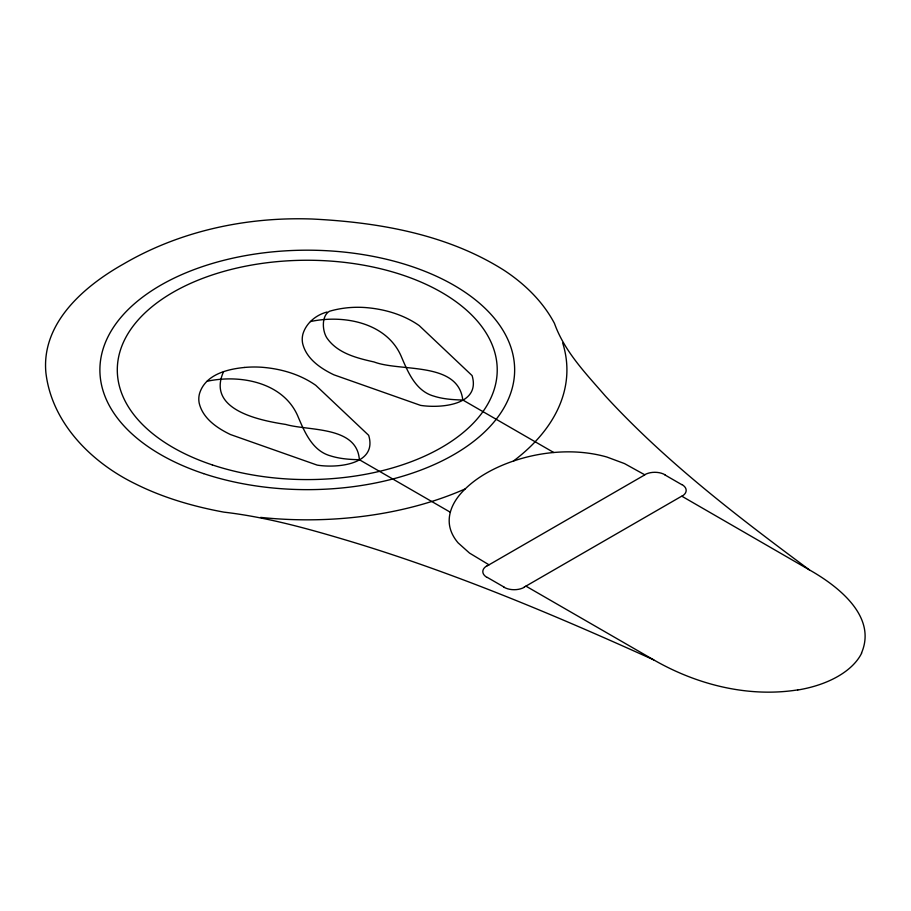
<?xml version="1.0" encoding="UTF-8"?>
<svg xmlns="http://www.w3.org/2000/svg" width="911" height="911" viewBox="0 0 911 911"><rect width="100%" height="100%" fill="white"/><g stroke="black" fill="none" stroke-linecap="round" stroke-linejoin="round"><path stroke-width="1.37" d="M861.464 653.096C877.43 616.269 837.471 585.762 809.48 569.933L681.747 496.153L524.144 587.151M223.514 371.768C206.433 409.802 259.236 420.358 285.781 424.446C308.783 431.119 357.055 425.858 359.355 459.713L450.307 512.221M327.015 312.029C316.231 314.887 306.403 322.824 303.021 333.677A62.176 35.893 0 0 0 302.668 343.584C306.358 358.809 320.592 368.443 333.938 374.831L420.552 405.372C440.275 408.458 481.042 405.372 472.103 375.605L419.208 325.591C403.414 314.5 384.203 308.966 365.095 307.531A62.176 35.893 0 0 0 347.922 307.736C341.671 308.362 335.464 309.489 329.44 311.277C321.503 315.798 322.152 330.317 326.719 337.685C337.207 353.274 356.839 358.091 374.148 361.986C400.533 372.03 458.153 361.177 462.788 399.986L553.74 452.505M244.49 367.463C227.112 369.16 205.442 374.558 199.577 393.393A62.176 35.893 0 0 0 199.236 403.311C202.925 418.536 217.16 428.17 230.494 434.547L317.119 465.088C336.102 468.277 377.803 465.088 368.67 435.321L315.764 385.319C299.981 374.216 280.759 368.682 261.662 367.247A62.176 35.893 0 0 0 244.478 367.452M462.731 400.031C453.314 399.77 443.201 399.132 433.955 396.16C416.19 391.24 408.413 373.157 401.819 357.761C387.801 322.71 343.948 314.341 310.469 321.56M487.237 565.845L644.84 474.847L624.525 463.597L606.84 457.015A86.67 50.037 0 0 0 572.7 451.902C553.114 451.389 533.459 454.441 514.852 460.556A136.593 78.858 0 0 0 464.337 489.788C455.466 498.431 448.235 510.354 449.282 523.165A86.67 50.037 0 0 0 458.119 542.876L469.518 553.079L489.013 564.82M207.036 381.288C240.504 374.057 284.369 382.426 298.387 417.477C304.98 432.884 312.746 450.956 330.522 455.876C339.826 458.814 349.653 459.531 359.355 459.713M797.74 689.889C748.136 697.712 696.813 684.685 653.711 659.871L525.92 586.126M653.711 659.871C555.391 615.403 455.671 573.304 352.284 541.965C310.15 529.302 267.697 517.232 223.912 512.141C193.303 506.493 163.058 497.736 135.158 483.752C91.419 462.446 51.711 422.92 45.892 372.701C41.189 322.893 84.37 285.986 123.668 263.917C180.321 230.802 246.801 216.704 312.074 219.016C378.555 222.273 447.46 234.241 504.443 270.544C524.827 284.016 542.945 301.632 554.446 323.371C564.535 351.646 585.898 373.533 605.268 395.909C665.952 461.991 737.682 516.617 809.48 569.933M664.791 474.847L681.747 484.641M487.237 577.358L504.193 587.151M681.918 484.538A14.212 8.21 0 0 1 681.918 496.256M562.691 343.003A259.646 149.905 0 0 1 513.462 461.023M465.065 488.968A259.646 149.905 0 0 1 260.637 517.391M487.066 577.46A14.212 8.21 0 0 1 487.066 565.742M524.315 587.253A14.212 8.21 0 0 1 504.022 587.253M644.669 474.756A14.212 8.21 0 0 1 664.962 474.756M861.669 653.13A93.036 53.715 0 0 1 797.797 690.003M203.586 473.606A207.378 119.728 0 0 0 514.647 369.923A207.378 119.728 0 0 0 203.586 266.228A207.378 119.728 0 0 0 203.586 473.606M212.297 464.895A189.955 109.662 0 0 0 497.224 369.923A189.955 109.662 0 0 0 212.297 274.94A189.955 109.662 0 0 0 212.297 464.895"/></g></svg>
